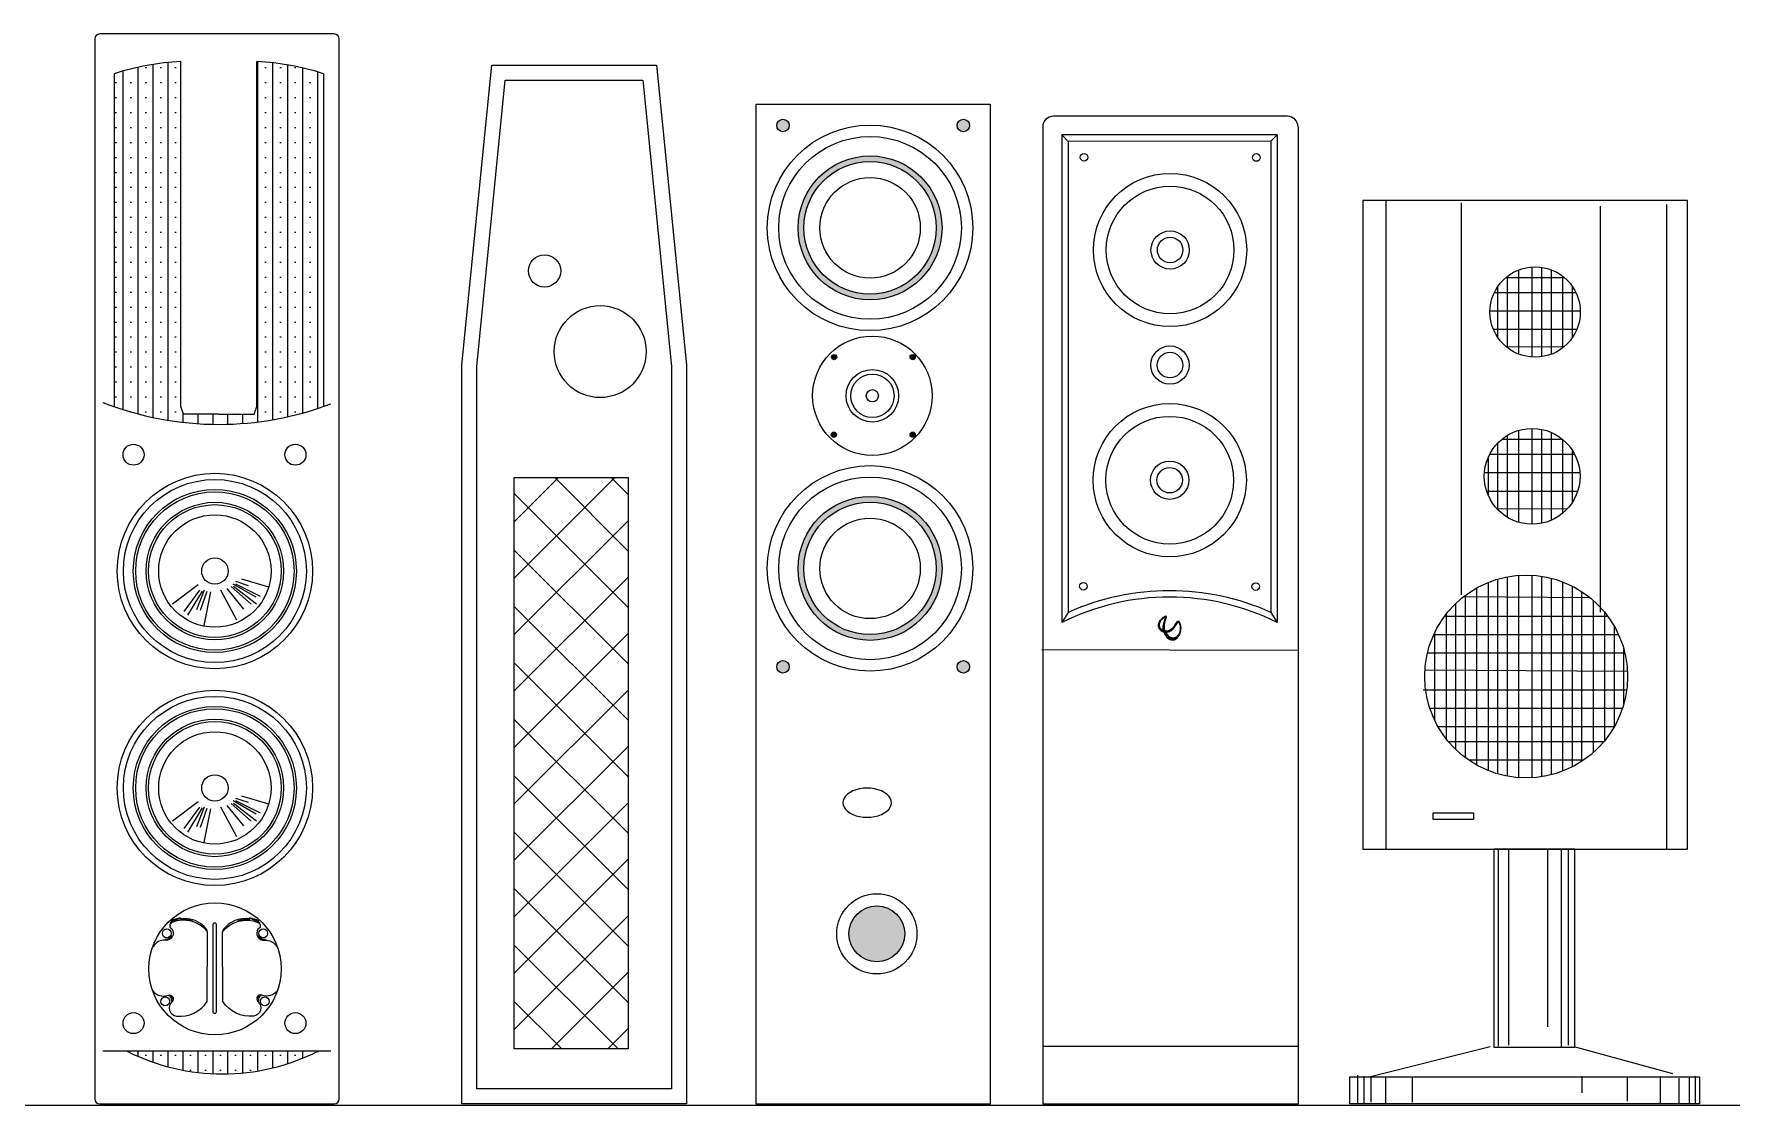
# Model space of a CAD drawing. Header units: inches. Extents: x 11.8 to 54.3, y 10.8 to 35.6.
# Drawn here: x 29.799 to 31.394, y 21.498 to 22.505 of the extents above; entities that cross this region are included whole.
import ezdxf

# ---------------------------------------------------------------- set-up
doc = ezdxf.new("R2010")
doc.units = ezdxf.units.IN
doc.header["$MEASUREMENT"] = 0
for name, color, linetype in [('02', 2, 'Continuous'), ('1', 1, 'Continuous'), ('8', 8, 'Continuous')]:
    doc.layers.add(name, color=color, linetype=linetype)
pattern_1 = [(359.9040277126783, (31.07806380131276, 21.17214320289996), (2.010037945381142e-07, 0.000119999831656026), [])]

msp = doc.modelspace()

# ---------------------------------------------------------------- hatches: boundary and pattern name
at = {"layer": '8'}
h = msp.add_hatch(dxfattribs=at)
h.set_pattern_fill('SACNCR', color=256, scale=0.15, angle=45, style=0)
h.set_pattern_definition([(90, (62.76086556390852, 92.7365701678492), (0.0140625, 2.664535259100375e-18), []), (90, (62.75383431386196, 92.74360141788121), (0.0140625, 2.664535259100375e-18), [0, -0.0140625])])
edge = h.paths.add_edge_path()
edge.add_ellipse((29.97231224915938, 22.43641160278558), major_axis=(-0.2110038657228876, 0.2110038657228876), ratio=0.9999999999999708, start_angle=135.0551866266683, end_angle=154.3252947438058, ccw=False)
edge.add_ellipse((29.9728870885772, 22.43641160278558), major_axis=(0.2110038657229074, 0.2110038657229074), ratio=0.999999999999962, start_angle=205.674705256218, end_angle=224.9448133733089, ccw=False)
edge.add_line((29.87413577168242, 22.15482069367054), (29.87413577168242, 22.46743305161281))
edge.add_ellipse((29.94643955960398, 22.24950002541219), major_axis=(-0.162361697539487, 0.162361697539487), ratio=0.9999999999999855, start_angle=317.39739256098864, end_angle=333.35433089732544, ccw=False)
edge.add_line((29.93683475864579, 22.47891316682135), (29.93683475864579, 22.15482069367054))
edge.add_line((29.93683475864579, 22.15482069367054), (29.93948400873684, 22.1477560080667))
edge.add_line((29.93948400873684, 22.1477560080667), (29.9725996689265, 22.1477560080667))
edge.add_line((29.9725996689265, 22.1477560080667), (30.00571532911615, 22.1477560080667))
edge.add_line((30.00571532911615, 22.1477560080667), (30.0083645792072, 22.15482069367054))
edge.add_line((30.00836457909078, 22.15482069367054), (30.00836457909078, 22.47891316682135))
edge.add_ellipse((29.99875977824901, 22.24950002541219), major_axis=(-0.1623616975395102, 0.1623616975395102), ratio=0.9999999999999063, start_angle=296.64566910267297, end_angle=312.60260743901074, ccw=False)
edge.add_line((30.07106356617057, 22.46743305161281), (30.07106356617057, 22.15482069367054))
edge = h.paths.add_edge_path()
edge.add_line((29.88652473749586, 21.54886393509433), (30.06566105087747, 21.54886393509433))
edge.add_ellipse((29.97609289412846, 21.72678069928871), major_axis=(-0.1408489078339217, 0.1408489078339217), ratio=1, start_angle=108.27806830393521, end_angle=161.7219316960674, ccw=False)
h = msp.add_hatch(color=256, dxfattribs=at)
edge = h.paths.add_edge_path()
edge.add_arc((30.50293835232494, 22.41896152596665), 0.005872491940893555, 0, 360)
edge = h.paths.add_edge_path()
edge.add_arc((30.67251680445385, 22.41896152596665), 0.005872491940893555, 0, 360)
h = msp.add_hatch(color=256, dxfattribs=at)
h.dxf.hatch_style = 1
h.paths.add_polyline_path([(30.51718346649774, 22.32271124249301, 1.000000024427554), (30.65242519989603, 22.32271124249301, 1.000000024427554)])
h.paths.add_polyline_path([(30.52255020806094, 22.32271124249301, -1.00000002653338), (30.64705845833284, 22.32271124249301, -1.00000002653338)], flags=16)
h.paths.add_polyline_path([(30.53757698441384, 22.32271124249301, -1), (30.63203168197994, 22.32271124249301, -1)], flags=0)
h = msp.add_hatch(color=256, dxfattribs=at)
edge = h.paths.add_edge_path()
edge.add_arc((30.55097165520762, 22.20120390946895), 0.002454027783849859, 0, 360)
h = msp.add_hatch(color=256, dxfattribs=at)
edge = h.paths.add_edge_path()
edge.add_arc((30.62486500110005, 22.20120390946895), 0.002454027783849859, 0, 360)
h = msp.add_hatch(color=256, dxfattribs=at)
edge = h.paths.add_edge_path()
edge.add_arc((30.5506989846797, 22.12840111680189), 0.002454027783849859, 0, 360)
h = msp.add_hatch(color=256, dxfattribs=at)
edge = h.paths.add_edge_path()
edge.add_arc((30.62486500110005, 22.12840111680189), 0.002454027783849859, 0, 360)
h = msp.add_hatch(dxfattribs=at)
h.set_pattern_fill('ANSI37', color=256, scale=0.3, angle=359.9999999999992, style=0)
h.set_pattern_definition([(44.99999999999917, (31.16509693875902, 41.20464557281149), (-0.02651650429449515, 0.02651650429449592), []), (134.9999999999992, (31.16509693875902, 41.20464557281149), (-0.02651650429449592, -0.02651650429449515), [])])
h.paths.add_polyline_path([(30.25037174453952, 21.55111022433185), (30.35733389915892, 21.55111022433185), (30.35733389915892, 22.08795577930787), (30.25037174453952, 22.08795577930787)])
h = msp.add_hatch(color=256, dxfattribs=at)
h.dxf.hatch_style = 1
h.paths.add_polyline_path([(30.51718346649774, 22.00267435374472, 1.000000024427554), (30.65242519989603, 22.00267435374472, 1.000000024427554)])
h.paths.add_polyline_path([(30.52255020806094, 22.00267435374472, -1.00000002653338), (30.64705845833284, 22.00267435374472, -1.00000002653338)], flags=16)
h.paths.add_polyline_path([(30.53757698441384, 22.00267435374472, -1), (30.63203168197994, 22.00267435374472, -1)], flags=0)
h = msp.add_hatch(dxfattribs=at)
h.set_pattern_fill('U', color=256, scale=0.0001, style=0, pattern_type=0)
h.set_pattern_definition(pattern_1)
edge = h.paths.add_edge_path()
edge.add_spline(control_points=[(30.86272328827524, 21.94264224081335), (30.86187328506255, 21.94390280489379), (30.86081405557686, 21.94632094702602), (30.86129695413162, 21.94958281794889), (30.86155450952699, 21.95220083252853), (30.86249455184204, 21.95440292905469), (30.86308860013721, 21.95611395710067), (30.86328378800296, 21.95861130711192), (30.86045139449176, 21.95683343347546), (30.85860325224691, 21.95513302068785), (30.85624261552927, 21.95226844647469), (30.85569246128195, 21.94877489998099), (30.85670538599131, 21.94573777902324), (30.85894324982998, 21.943558944694), (30.86165018965018, 21.94291392709338), (30.86488840033759, 21.9429036117791), (30.86840470266522, 21.94400554185186), (30.87062634228257, 21.94700848891726), (30.87232643683435, 21.94939729235112), (30.87329435922199, 21.95126157192781), (30.87513753693544, 21.95238439494197), (30.87643082827323, 21.94971407427429), (30.87662458271713, 21.94734739091573), (30.8767164666531, 21.94435989705299), (30.87552675619715, 21.9412090115503), (30.87320082928979, 21.93799830794078), (30.86873059432016, 21.93695196049439), (30.86480312774417, 21.93906341765169), (30.86346874331118, 21.94153672255844), (30.86272328827524, 21.94264224081335)], knot_values=[0, 0, 0, 0, 3.800926803800934, 6.157371893023257, 8.131722772471555, 10.4105031563025, 11.86759503041812, 13.22225141602966, 14.72808540763922, 17.56722991584044, 20.80187614163023, 23.33548786829902, 26.13625315181088, 28.47300381469943, 30.81768845677045, 32.87010479190515, 36.60791912666122, 39.40912886601321, 42.00459753963001, 43.93630764024527, 44.71977424390933, 46.71278531998137, 49.09828723907209, 51.40045083526624, 53.88475744852297, 57.47301802714261, 60.81228063329325, 64.39387041184388, 67.72729391640962, 67.72729391640962, 67.72729391640962, 67.72729391640962], degree=3, periodic=0)
edge = h.paths.add_edge_path()
edge.add_spline(control_points=[(30.87463098383502, 21.95281960084604), (30.87609662188676, 21.95218610801303), (30.87745462850195, 21.94752204455936), (30.87688815364142, 21.94114988106513), (30.87155257552856, 21.93407608274638), (30.86422871056472, 21.93651226512075), (30.86072752267116, 21.94277313942358), (30.85874056714581, 21.94859496579657), (30.86422775351436, 21.95880836763454), (30.8566941690258, 21.95363317413931), (30.85597732712974, 21.94759402336704), (30.85993629068595, 21.94387089542498), (30.86342439070338, 21.94350014331495), (30.86722200716374, 21.94445755450498), (30.86995337801979, 21.94744762257242), (30.87173074731597, 21.95031431374001), (30.87353287233033, 21.95329423762369), (30.87463098383502, 21.95281960084604)], knot_values=[0, 0, 0, 0, 3.991716657859406, 10.01245407148332, 16.84322698533413, 22.05517067469206, 26.1507582385831, 34.15721368497965, 39.39366899894402, 42.78605263597311, 49.66989763185479, 52.36024552369953, 55.47256282185419, 58.00597537864385, 61.97808060168065, 64.73046193671118, 67.72120696513821, 67.72120696513821, 67.72120696513821, 67.72120696513821], degree=3, periodic=0)
h = msp.add_hatch(dxfattribs=at)
h.set_pattern_fill('U', color=256, scale=0.0001, style=0, pattern_type=0)
h.set_pattern_definition(pattern_1)
edge = h.paths.add_edge_path()
edge.add_spline(control_points=[(30.86082446997513, 21.94315482383454), (30.86113464416464, 21.94308856796043), (30.86170431357802, 21.94300004010357), (30.86227217727334, 21.94295498178608), (30.86252669399598, 21.94294362916763)], knot_values=[30.03301539043066, 30.03301539043066, 30.03301539043066, 30.03301539043066, 30.81768845677045, 31.45506751795255, 31.45506751795255, 31.45506751795255, 31.45506751795255], degree=3, periodic=0)
edge.add_spline(control_points=[(30.86252669399598, 21.94294362916763), (30.86236765832634, 21.94319584530522), (30.86221708698192, 21.94345622473257), (30.86207753772375, 21.94372320079047)], knot_values=[0.2987019053445039, 0.2987019053445039, 0.2987019053445039, 0.2987019053445039, 1.038553580321917, 1.038553580321917, 1.038553580321917, 1.038553580321917], degree=3, periodic=0)
edge.add_spline(control_points=[(30.86207753772375, 21.94372320079047), (30.86153837971849, 21.94377495036961), (30.86100810792756, 21.94388465519215), (30.86050386241165, 21.94406556575187)], knot_values=[52.8705193657816, 52.8705193657816, 52.8705193657816, 52.8705193657816, 54.20377863269497, 54.20377863269497, 54.20377863269497, 54.20377863269497], degree=3, periodic=0)
edge.add_spline(control_points=[(30.86050386241165, 21.94406556575187), (30.8606000444013, 21.94375872556621), (30.8607075858488, 21.94345573589008), (30.86082446997513, 21.94315482383454)], knot_values=[27.88501355106574, 27.88501355106574, 27.88501355106574, 27.88501355106574, 28.73467721025396, 28.73467721025396, 28.73467721025396, 28.73467721025396], degree=3, periodic=0)
h = msp.add_hatch(color=256, dxfattribs=at)
edge = h.paths.add_edge_path()
edge.add_arc((30.50293835232494, 21.91015650097607), 0.005872491940893555, 0, 360)
edge = h.paths.add_edge_path()
edge.add_arc((30.67251680445385, 21.91015650097607), 0.005872491940893555, 0, 360)
h = msp.add_hatch(color=256, dxfattribs=at)
h.dxf.hatch_style = 1
edge = h.paths.add_edge_path()
edge.add_ellipse((30.59115048862056, 21.65924153976003), major_axis=(0.01855605128516594, 0.01855605128516595), ratio=0.9999999999927249, start_angle=134.9999901505206, end_angle=315.00000984904887, ccw=False)
edge.add_ellipse((30.59115048862056, 21.65924154878222), major_axis=(0.01855605128599274, 0.01855605128599274), ratio=0.9999999999037519, start_angle=-45.000009852017286, end_angle=135.0000098465027, ccw=False)

# ---------------------------------------------------------------- linework, layer by layer
at = {"layer": '02'}
for p, q in [((29.85594564656255, 22.50029620800261), (29.85594564656255, 21.50414664116316)), ((30.08111369589803, 22.50494365737459), (29.86059309591998, 22.50494365737459)), ((30.08576114525546, 21.50414664116316), (30.08576114525546, 22.50029620800261)), ((29.93683475864579, 22.15482069367054), (29.93683475864579, 22.47891316682135)), ((30.00836457909078, 22.15482069367054), (30.00836457909078, 22.47891316682135)), ((29.87413577168242, 22.46743305161281), (29.87413577168242, 22.15482069367054)), ((30.07106356617057, 22.46743305161281), (30.07106356617057, 22.15482069367054)), ((30.201018196796, 22.19385818432702), (30.22917819678311, 22.47545818434365)), ((30.22917819678311, 22.47545818434365), (30.38405819682864, 22.47545818434365)), ((30.38405819682864, 22.47545818434365), (30.41221819681575, 22.19385818432702)), ((30.21502832047169, 22.1924571719711), (30.24192042174743, 22.46137818433554)), ((30.24192042174743, 22.46137818433554), (30.37131597198074, 22.46137818433554)), ((30.37131597198074, 22.46137818433554), (30.39820807314006, 22.1924571719711)), ((30.74707706427195, 22.41766265348916), (30.74707706427195, 21.49922279670055)), ((30.97707672758022, 22.42766265349847), (30.75707706428127, 22.42766265349847)), ((30.98707672758953, 22.41766265348916), (30.98707672758953, 21.49922279670055)), ((30.76504688841284, 22.4100345357575), (30.76504688841284, 21.95187279739103)), ((30.96759638426353, 22.4100345357575), (30.76504688841284, 22.4100345357575)), ((30.76504688841284, 22.4100345357575), (30.77103682983195, 22.40402449399617)), ((30.96160644400858, 22.40404444464285), (30.77103682983195, 22.40402449399617)), ((30.77103682983195, 22.40402449399617), (30.77106274784071, 21.96133589443262)), ((30.96160644400858, 22.40404444464285), (30.96158052483567, 21.96133589443262)), ((30.96160644400858, 22.40404444464285), (30.96759638426353, 22.4100345357575)), ((30.96759638426353, 22.4100345357575), (30.96759638426353, 21.95187266761705)), ((31.06949995356605, 22.34769383043668), (31.06949995356605, 21.73804334338557)), ((31.14048737162718, 22.34633110335481), (31.14048737162718, 21.97783433101641)), ((31.27108327267685, 22.34307007526432), (31.27108327267685, 21.96152919053484)), ((31.33335929413785, 22.34451851408731), (31.33335929413785, 21.73804334338557)), ((31.23763219631271, 22.27587396222144), (31.18232050098938, 22.27587396222144)), ((31.1836774866422, 22.27698963686917), (31.1836774866422, 22.21024930229678)), ((31.19444618877948, 22.28316706545511), (31.19444618877948, 22.20407187371084)), ((31.20700934055255, 22.28600337065209), (31.20700934055255, 22.20123556851386)), ((31.2159830463677, 22.28568035151612), (31.2159830463677, 22.20155858764984)), ((31.22495675229927, 22.28337856556673), (31.22495675229927, 22.20386037358467)), ((31.23572545432014, 22.27741564928065), (31.23572545432014, 22.2098232898853)), ((31.24839885815506, 22.26175531727413), (31.17155383914703, 22.26175531727413)), ((31.17470378082705, 22.26730584040261), (31.17470378082705, 22.21993309876335)), ((31.2446991602517, 22.26810466026573), (31.2446991602517, 22.21913427888567)), ((31.25245486447581, 22.24449918462697), (31.16749783282627, 22.24449918462697)), ((31.24918108250474, 22.22724305196526), (31.17077161479735, 22.22724305196526)), ((31.23660418243141, 22.21051121267292), (31.18288215916597, 22.21089175804728)), ((30.201018196796, 21.49949919179117), (30.201018196796, 22.19385818432702)), ((30.21509819678956, 21.51357919178472), (30.21509819678956, 22.19385818432702)), ((30.39813819682219, 22.19385818432702), (30.39813819682219, 21.51357919178472)), ((30.41221819681575, 22.19385818432702), (30.41221819681575, 21.49949919179117)), ((29.93948400873684, 22.1477560080667), (29.93683475864579, 22.15482069367054)), ((29.9725996689265, 22.1477560080667), (29.93948400873684, 22.1477560080667)), ((29.9725996689265, 22.1477560080667), (30.00571532911615, 22.1477560080667)), ((30.00571532911615, 22.1477560080667), (30.00836457909078, 22.15482069367054)), ((31.19444618877948, 22.13237632047013), (31.19444618877948, 22.04602639422147)), ((31.20700934055255, 22.1342105577779), (31.20700934055255, 22.04419215691369)), ((31.2159830463677, 22.13333863450599), (31.2159830463677, 22.04506408018561)), ((31.22495675229927, 22.13054522691446), (31.22495675229927, 22.04785748777713)), ((31.17470378082705, 22.12037994353078), (31.17470378082705, 22.05802277116082)), ((31.23606620999978, 22.12370625602408), (31.17826432749623, 22.12370625602408)), ((31.1836774866422, 22.12759636391921), (31.1836774866422, 22.05080635077239)), ((31.23572545432014, 22.12398882974149), (31.23572545432014, 22.0544138849501)), ((31.2446991602517, 22.11404203825724), (31.2446991602517, 22.06436067643436)), ((31.16573007489548, 22.10677910316654), (31.16573007489548, 22.07162361152505)), ((31.24729322773398, 22.10958761109132), (31.16703730976203, 22.10958761109132)), ((31.25206576745019, 22.09233147842961), (31.16226477004581, 22.09233147842961)), ((31.24990059648168, 22.07507534578245), (31.16442994101432, 22.07507534578245)), ((31.23990973158267, 22.05832009129436), (31.17398661273525, 22.05878706436406)), ((29.95313109123142, 21.98714530700736), (29.92893836918281, 21.96909675907146)), ((30.00305253223975, 21.96909675907146), (29.98423595042893, 21.98560926271521)), ((30.0076606438122, 21.97562495648081), (29.98615602220868, 21.98791334748885)), ((30.00804465814487, 21.96909675907146), (29.98654003654135, 21.98560926271521)), ((30.00036443179467, 21.9863773031967), (29.98846010820468, 21.99021739557712)), ((30.01188480158796, 21.97639296027692), (29.98846010820468, 21.98791334748885)), ((29.99383624855888, 21.99290550060605), (30.01918101360549, 21.98522524245992)), ((31.15496155494818, 21.98427862921299), (31.15496155494818, 21.81790549168282)), ((31.16573007489548, 21.98945087907405), (31.16573007489548, 21.81273324180721)), ((31.17470378082705, 21.99257709331787), (31.17470378082705, 21.80960702756338)), ((31.1836774866422, 21.99474400572863), (31.1836774866422, 21.80744011515263)), ((31.19444618877948, 21.99616839233122), (31.19444618877948, 21.80601572855003)), ((31.20700934055255, 21.996276117031), (31.20700934055255, 21.80590800385026)), ((31.2159830463677, 21.99533312930644), (31.2159830463677, 21.80685099157482)), ((31.22495675229927, 21.99351337129984), (31.22495675229927, 21.80867074959597)), ((31.23572545432014, 21.99009471491363), (31.23572545432014, 21.81208940596762)), ((31.2446991602517, 21.9861065710712), (31.2446991602517, 21.81607754981006)), ((29.95428307380987, 21.98215315389016), (29.93969064977479, 21.96218454142136)), ((29.95697117413853, 21.9813851500795), (29.94314677888521, 21.95872843259631)), ((29.95889124591828, 21.98215315389016), (29.95159503390075, 21.96372058571351)), ((29.96119527149473, 21.98100112983876), (29.9550511024752, 21.96295258190285)), ((29.96465140048874, 21.98061710959801), (29.95850723158562, 21.94912814660266)), ((29.98961215120268, 21.95412029971986), (29.97463571295136, 21.98215315389016)), ((29.99614033455488, 21.964488626195), (29.98039586752181, 21.98368919816776)), ((31.13521914711216, 21.96958267355431), (31.13521914711216, 21.83260144732695)), ((31.26174474732013, 21.97502234474733), (31.14239557311864, 21.97586776665331)), ((31.14419285292731, 21.97725495613041), (31.14419285292731, 21.82492916475085)), ((31.25367286606685, 21.98091941626545), (31.25367286606685, 21.82126470463036)), ((31.26444120382418, 21.972742292971), (31.26444120382418, 21.82944182791026)), ((30.77106274784071, 21.96133589443262), (30.76504688841284, 21.95187279739103)), ((30.96158052483567, 21.96133589443262), (30.96759638426353, 21.95187266761705)), ((31.27846579163795, 21.95742000444362), (31.1246211548894, 21.95742000444362)), ((31.12624544118059, 21.9595735677277), (31.12624544118059, 21.84261055315356)), ((31.27520972377149, 21.9616161372388), (31.27520972377149, 21.84056798365701)), ((31.28851055834436, 21.9401638717819), (31.11457638818299, 21.9401638717819)), ((31.11547692123328, 21.94210948304599), (31.11547692123328, 21.86007463783526)), ((31.28418342970305, 21.94863696495223), (31.28418342970305, 21.85354715594358)), ((30.98623585063958, 21.92565679130994), (30.746236187322, 21.92605879889662)), ((31.29435487618663, 21.92290773913474), (31.10873207045713, 21.92290773913474)), ((31.2931571355182, 21.92748935619521), (31.2931571355182, 21.87469476468605)), ((31.29677050028456, 21.90574970566295), (31.10639198476908, 21.9070982710683)), ((31.29603515021497, 21.88839547382586), (31.10487088727293, 21.88839547382586)), ((31.29205709070427, 21.87113934116415), (31.11102985582308, 21.87113934116415)), ((31.28437586213456, 21.85388320850243), (31.1187110845092, 21.85388320850243)), ((31.27454222986468, 21.83976456356968), (31.12854471677908, 21.83976456356968)), ((31.25552952246268, 21.82250843090797), (31.14755742418108, 21.82250843090797)), ((29.95313109123142, 21.78331584764156), (29.92893836918281, 21.76526729970565)), ((29.95428307380987, 21.77832369452436), (29.93969064977479, 21.75835508205556)), ((29.95697117413853, 21.77755569072825), (29.94314677888521, 21.75489897323051)), ((29.95889124591828, 21.77832369452436), (29.95159503390075, 21.75989112634771)), ((29.96119527149473, 21.7771716704875), (29.9550511024752, 21.7591231225516)), ((29.96465140048874, 21.7767876502322), (29.95850723158562, 21.7452986872514)), ((29.98961215120268, 21.75029084035405), (29.97463571295136, 21.77832369452436)), ((29.99614033455488, 21.76065916684375), (29.98039586752181, 21.77985973881651)), ((30.00305253223975, 21.76526729970565), (29.98423595042893, 21.78177980334941)), ((30.0076606438122, 21.771795497115), (29.98615602220868, 21.7840838881376)), ((30.00804465814487, 21.76526729970565), (29.98654003654135, 21.78177980334941)), ((30.00036443179467, 21.78254784384545), (29.98846010820468, 21.78638793622586)), ((30.01188480158796, 21.77256350091112), (29.98846010820468, 21.7840838881376)), ((29.99383624855888, 21.7890760412548), (30.01918101360549, 21.78139578310866)), ((31.17508012164378, 21.73881026933587), (31.17508012164378, 21.55354230169824)), ((31.18479157195886, 21.73784026328859), (31.18479157195886, 21.55451230773097)), ((31.22169482850929, 21.73881026933587), (31.22169482850929, 21.57197211775847)), ((31.23431973220774, 21.73881026933587), (31.23431973220774, 21.55257229565096)), ((31.24111772925587, 21.73881026933587), (31.24111772925587, 21.55451230773097)), ((30.07801440116943, 21.54886393509433), (29.863692390765, 21.54886393509433)), ((30.98707672758953, 21.55327788398345), (30.74707706427195, 21.55327788398345)), ((31.16781233615236, 21.55294938749203), (31.05537515136873, 21.52487336708792)), ((31.33927910196123, 21.52768094921985), (31.24651838365005, 21.55294938749203)), ((31.04300527045031, 21.52638263038453), (31.04300527045031, 21.5001928655539)), ((31.04883199491066, 21.52541262433725), (31.04883199491066, 21.49922285952116)), ((31.0556299920752, 21.52444261830452), (31.0556299920752, 21.50116287160118)), ((31.06922598617145, 21.52444261830452), (31.06922598617145, 21.49922285952116)), ((31.09447561149479, 21.52444261830452), (31.09447561149479, 21.50116287160118)), ((31.25374245088075, 21.52541262433725), (31.25374245088075, 21.5098927268401)), ((31.29647261408151, 21.52444261830452), (31.29647261408151, 21.50213287763391)), ((31.32754896398162, 21.52541262433725), (31.32754896398162, 21.5001928655539)), ((31.34502950185903, 21.52347261227179), (31.34502950185903, 21.5001928655539)), ((31.35474095217412, 21.52444261830452), (31.35474095217412, 21.49922285952116)), ((31.36056785882444, 21.52541262433725), (31.36056785882444, 21.49922285952116)), ((30.39813819682219, 21.51357919178472), (30.21509819678956, 21.51357919178472)), ((29.86059309591998, 21.49949919179117), (30.08111369589803, 21.49949919179117)), ((30.41221819681575, 21.49949919179117), (30.201018196796, 21.49949919179117)), ((30.98707672758953, 21.49922279670055), (30.74707706427195, 21.49922279670055))]:
    msp.add_line(p, q, dxfattribs=at)
for points in [[(30.69770652629429, 21.49922279670055), (30.47774863060092, 21.49922279670055), (30.47774863060092, 22.43904444677092), (30.69770652629429, 22.43904444677092)], [(31.35328404340887, 22.34850664851465), (31.04811009826132, 22.34850664851465), (31.04811009826132, 21.73888114826614), (31.35328404340887, 21.73888114826614)], [(30.25037174453952, 22.08795577930787), (30.35733389915892, 22.08795577930787), (30.35733389915892, 21.55111022433185), (30.25037174453952, 21.55111022433185)], [(31.11400635054794, 21.77297122601804), (31.15215466477436, 21.77297122601804), (31.15215466477436, 21.7666206928544), (31.11400635054794, 21.7666206928544)], [(31.24732097672292, 21.73888114826614), (31.17102744491764, 21.73888114826614), (31.17102744491764, 21.55260673962685), (31.24732097672292, 21.55260673962685)], [(31.36457754593336, 21.49960492880119), (31.03569868501269, 21.49960492880119), (31.03569868501269, 21.52487336708792), (31.36457754593336, 21.52487336708792)]]:
    msp.add_lwpolyline(points, close=True, dxfattribs=at)
for points in [[(29.91029831688845, 21.60613965795993, 0.3522022042174965), (29.92495502884028, 21.6016051188045, -0.8418450898443649), (29.92862622524605, 21.5955976199758, 0.6537303451256218), (29.93296498890028, 21.58191393583466, 0.2824900346078922), (29.96166735576459, 21.5955976199758), (29.96200107891106, 21.66101241970237, 0.330112345166422), (29.92862622524605, 21.67002364961, 0.6817985362894857), (29.92862622524605, 21.66368239879294, -0.6357677560706819), (29.92252448949491, 21.65331139379041, 0.2975786695564672), (29.91085197686677, 21.64716244664951, 3.078142486740519)], [(30.02772130133578, 21.60613965795993, -0.3522022042174965), (30.01306458938395, 21.6016051188045, 0.8418450898443649), (30.00939339297817, 21.5955976199758, -0.6537303451256218), (30.00505462932394, 21.58191393583466, -0.2824900346078922), (29.97635226245963, 21.5955976199758), (29.97601853931316, 21.66101241970237, -0.330112345166422), (30.00939339297817, 21.67002364961, -0.6817985362894857), (30.00939339297817, 21.66368239879294, 0.6357677560706819), (30.01549512872932, 21.65331139379041, -0.2975786695564672), (30.02716764147387, 21.64716244664951, -3.078142486740519)]]:
    msp.add_lwpolyline(points, format="xyb", dxfattribs=at)
msp.add_lwpolyline([(29.96871585809619, 21.66926689565217), (29.96871585809619, 21.66926689565217, 0.414213562373095), (29.9668713868921, 21.66742242447718), (29.9668713868921, 21.58651159913198, 0.414213562373095), (29.96871585809619, 21.58466712795699), (29.96871585809619, 21.58466712795699, 0.414213562373095), (29.97056032930029, 21.58651159913198), (29.97056032930029, 21.66742242447718, 0.4142135623730822)], format="xyb", close=True, dxfattribs=at)
for centre, radius in [((30.58480433319689, 22.32271124249301), 0.09660123487633925), ((30.50293835232494, 22.41896152596665), 0.005872491940893555), ((30.67251680445385, 22.41896152596665), 0.005872491940893555), ((30.58480433319689, 22.32271124249301), 0.08586776308975677), ((30.58480433319689, 22.32271124249301), 0.06762086665402821), ((30.58480433319689, 22.32271124249301), 0.06225412515926856), ((30.78601581816089, 22.38911263586406), 0.003600000000000001), ((30.94800770064809, 22.38884129395511), 0.003600000000000001), ((30.58480433319689, 22.32271124249301), 0.047227348814173), ((30.86686592307867, 22.30191226566886), 0.07200000000000002), ((30.86686592307867, 22.30191226566886), 0.06000000000000001), ((30.86686592307867, 22.30191226566886), 0.01800000000000001), ((30.86686592307867, 22.30191226566886), 0.012), ((30.27881133326789, 22.28223557450029), 0.01519223716753353), ((31.20997634870925, 22.2436194695757), 0.04248762416009892), ((30.33111224478104, 22.20639178949851), 0.04319796964169419), ((30.58695102754043, 22.1649289576154), 0.05612827808681586), ((30.86668473357328, 22.19374167373381), 0.01800000000000001), ((30.55097165520762, 22.20120390946895), 0.002454027783849859), ((30.62486500110005, 22.20120390946895), 0.002454027783849859), ((30.86668473357328, 22.19374167373381), 0.012), ((30.58695102754043, 22.1649289576154), 0.02470094956213326), ((30.58695102754043, 22.1649289576154), 0.02039362944260613), ((30.58695102754043, 22.1649289576154), 0.005747786773027023), ((30.86650354418432, 22.08557108178421), 0.07200000000000002), ((30.86650354418432, 22.08557108178421), 0.06000000000000001), ((30.5506989846797, 22.12840111680189), 0.002454027783849859), ((30.62486500110005, 22.12840111680189), 0.002454027783849859), ((31.207165268748, 22.0892013573458), 0.04500947052919357), ((29.8924154803715, 22.10953115150833), 0.009868319527728353), ((30.04457328937476, 22.10953115150833), 0.009868319527728353), ((30.58480433319689, 22.00267435374472), 0.09660123487633925), ((30.86650354418432, 22.08557108178421), 0.01800000000000001), ((30.86650354418432, 22.08557108178421), 0.012), ((29.96887549784494, 22.00020170181152), 0.09182040651188766), ((29.96887549784494, 22.00020170181152), 0.08601848668744061), ((30.58480433319689, 22.00267435374472), 0.08586776308975677), ((29.96887549784494, 22.00020170181152), 0.07665515039643489), ((29.96887549784494, 22.00020170181152), 0.07441597213992768), ((29.96887549784494, 22.00020170181152), 0.06461466735271679), ((30.58480433319689, 22.00267435374472), 0.06762086665402821), ((30.58480433319689, 22.00267435374472), 0.06225412515926856), ((29.96887549784494, 22.00020170181152), 0.0623754890962096), ((29.96887549784494, 22.00020170181152), 0.05281091469864438), ((30.58480433319689, 22.00267435374472), 0.047227348814173), ((29.96887549784494, 22.00020170181152), 0.01238396875581835), ((30.78534039229614, 21.98588146200846), 0.003600000000000001), ((30.94733227466692, 21.9856101200995), 0.003600000000000001), ((31.20154347332188, 21.90109206043335), 0.09534086392291022), ((30.50293835232494, 21.91015650097607), 0.005872491940893555), ((30.67251680445385, 21.91015650097607), 0.005872491940893555), ((29.96887549784494, 21.79637224244571), 0.09182040651188766), ((29.96887549784494, 21.79637224244571), 0.08601848668744061), ((29.96887549784494, 21.79637224244571), 0.07665515039643489), ((29.96887549784494, 21.79637224244571), 0.07441597213992768), ((29.96887549784494, 21.79637224244571), 0.06461466735271679), ((29.96887549784494, 21.79637224244571), 0.0623754890962096), ((29.96887549784494, 21.79637224244571), 0.05281091469864438), ((29.96887549784494, 21.79637224244571), 0.01238396875581835), ((30.59115048862056, 21.65924154427112), 0.0376518178663468), ((29.96900980911211, 21.62630254469614), 0.06207722058959189), ((30.59115048862056, 21.65924154427112), 0.02624221939147849), ((29.92368397306179, 21.65967565035599), 0.004173503231994534), ((30.01433564516244, 21.65967565035599), 0.004173503231994534), ((29.92220841712312, 21.59573399368592), 0.004173503231994534), ((30.0158112011011, 21.59573399368592), 0.004173503231994534), ((29.8924154803715, 21.57531231740641), 0.009868319527728353), ((30.04457328937476, 21.57531231740641), 0.009868319527728353)]:
    msp.add_circle(centre, radius, dxfattribs=at)
for centre, radius, start, end in [((29.86059309591998, 22.50029620800261), 0.004647449376061559, 90, 180), ((30.08111369589803, 22.50029620800261), 0.004647449376059739, 0, 90), ((29.94643955960398, 22.24950002541219), 0.2296141146702277, 92.39739252819228, 108.35433092756), ((29.99875977824901, 22.24950002541219), 0.2296141146702277, 71.64566907244004, 87.60260747180773), ((30.75707706428127, 22.41766265348916), 0.01, 90, 180), ((30.97707672758022, 22.41766265348916), 0.01, 0, 90), ((29.9728870885772, 22.43641160278558), 0.298404528618482, 248.5352695252402, 269.9448133969946), ((29.97231224915938, 22.43641160278558), 0.298404528618482, 270.0551866030054, 290.7459144535188), ((30.86632150612765, 21.74857996401179), 0.2271222672698393, 63.51876660842308, 116.481159982659), ((30.8663216363964, 21.74874321716116), 0.2329590141374009, 65.86372186194386, 114.1362781380561), ((29.94041210334742, 21.64715360151522), 0.02641429040113815, 35.10750107817232, 121.8884937955099), ((29.93930952591815, 21.65058019688795), 0.02370649839424037, 96.58840142682408, 119.7228745441539), ((29.93958753152744, 21.64911170098558), 0.02358309876372295, 69.73832948578591, 97.81029113001568), ((29.99760751499322, 21.64715360151522), 0.02641429040113815, 58.11150620449006, 144.8924989218277), ((29.99843208669678, 21.64911170098558), 0.02358309876372295, 82.18970886998432, 110.2616705142141), ((29.99871009230607, 21.65058019688795), 0.02370649839424037, 60.27712545584611, 83.41159857317594), ((29.92277283818455, 21.66034545320063), 0.0066467868315159, 254.4381133214936, 332.419703340233), ((29.92337735931848, 21.6586069214528), 0.004290394482093084, 251.4576250832418, 326.5931907985367), ((30.01524678003968, 21.66034545320063), 0.0066467868315159, 207.580296659767, 285.5618866785064), ((30.01464225902216, 21.6586069214528), 0.004290394482093084, 213.4068092014632, 288.5423749167581), ((29.92586559421376, 21.5977009579211), 0.003050289990871069, 325.2530813065027, 95.02977092752653), ((29.92634040970349, 21.59772056717985), 0.001926663321118963, 320.7592035794427, 75.2502230762954), ((30.01215402401046, 21.5977009579211), 0.003050289990871069, 84.97022907247346, 214.7469186934972), ((30.01167920863715, 21.59772056717985), 0.001926663321118963, 104.7497769237046, 219.2407964205573), ((29.97609289412846, 21.72678069928871), 0.199190435704169, 243.2780683188423, 296.7219316811577), ((29.86059309591998, 21.50414664116316), 0.004647449376057921, 180, 270), ((30.08111369589803, 21.50414664116316), 0.004647449376059739, 270, 0)]:
    msp.add_arc(centre, radius, start, end, dxfattribs=at)
at = {"layer": '02', "extrusion": (0, 0, -1)}
msp.add_ellipse((30.58202277301804, 21.78246589269757), major_axis=(-0.02281928665899294, 1.04240094848853e-14), ratio=0.599999743526517, start_param=3.141592653589032, end_param=9.424777960768619, dxfattribs=at)
at = {"layer": '02'}
for points, knots in [([(30.86272328827524, 21.94264224081335), (30.86187328506255, 21.94390280489379), (30.86081405557686, 21.94632094702602), (30.86129695413162, 21.94958281794889), (30.86155450952699, 21.95220083252853), (30.86249455184204, 21.95440292905469), (30.86308860013721, 21.95611395710067), (30.86328378800296, 21.95861130711192), (30.86045139449176, 21.95683343347546), (30.85860325224691, 21.95513302068785), (30.85624261552927, 21.95226844647469), (30.85569246128195, 21.94877489998099), (30.85670538599131, 21.94573777902324), (30.85894324982998, 21.943558944694), (30.86165018965018, 21.94291392709338), (30.86488840033759, 21.9429036117791), (30.86840470266522, 21.94400554185186), (30.87062634228257, 21.94700848891726), (30.87232643683435, 21.94939729235112), (30.87329435922199, 21.95126157192781), (30.87513753693544, 21.95238439494197), (30.87643082827323, 21.94971407427429), (30.87662458271713, 21.94734739091573), (30.8767164666531, 21.94435989705299), (30.87552675619715, 21.9412090115503), (30.87320082928979, 21.93799830794078), (30.86873059432016, 21.93695196049439), (30.86480312774417, 21.93906341765169), (30.86346874331118, 21.94153672255844), (30.86272328827524, 21.94264224081335)], [0, 0, 0, 0, 3.800926803800934, 6.157371893023257, 8.131722772471555, 10.4105031563025, 11.86759503041812, 13.22225141602966, 14.72808540763922, 17.56722991584044, 20.80187614163023, 23.33548786829902, 26.13625315181088, 28.47300381469943, 30.81768845677045, 32.87010479190515, 36.60791912666122, 39.40912886601321, 42.00459753963001, 43.93630764024527, 44.71977424390933, 46.71278531998137, 49.09828723907209, 51.40045083526624, 53.88475744852297, 57.47301802714261, 60.81228063329325, 64.39387041184388, 67.72729391640962, 67.72729391640962, 67.72729391640962, 67.72729391640962]), ([(30.87463098383502, 21.95281960084604), (30.87609662188676, 21.95218610801303), (30.87745462850195, 21.94752204455936), (30.87688815364142, 21.94114988106513), (30.87155257552856, 21.93407608274638), (30.86422871056472, 21.93651226512075), (30.86072752267116, 21.94277313942358), (30.85874056714581, 21.94859496579657), (30.86422775351436, 21.95880836763454), (30.8566941690258, 21.95363317413931), (30.85597732712974, 21.94759402336704), (30.85993629068595, 21.94387089542498), (30.86342439070338, 21.94350014331495), (30.86722200716374, 21.94445755450498), (30.86995337801979, 21.94744762257242), (30.87173074731597, 21.95031431374001), (30.87353287233033, 21.95329423762369), (30.87463098383502, 21.95281960084604)], [0, 0, 0, 0, 3.991716657859406, 10.01245407148332, 16.84322698533413, 22.05517067469206, 26.1507582385831, 34.15721368497965, 39.39366899894402, 42.78605263597311, 49.66989763185479, 52.36024552369953, 55.47256282185419, 58.00597537864385, 61.97808060168065, 64.73046193671118, 67.72120696513821, 67.72120696513821, 67.72120696513821, 67.72120696513821])]:
    msp.add_open_spline(points, degree=3, knots=knots, dxfattribs=at)
at = {"layer": '1'}
msp.add_line((12.11524059556884, 21.4983369718676), (32.44144380421837, 21.4983369718676), dxfattribs=at)

doc.saveas('drawing.dxf')
